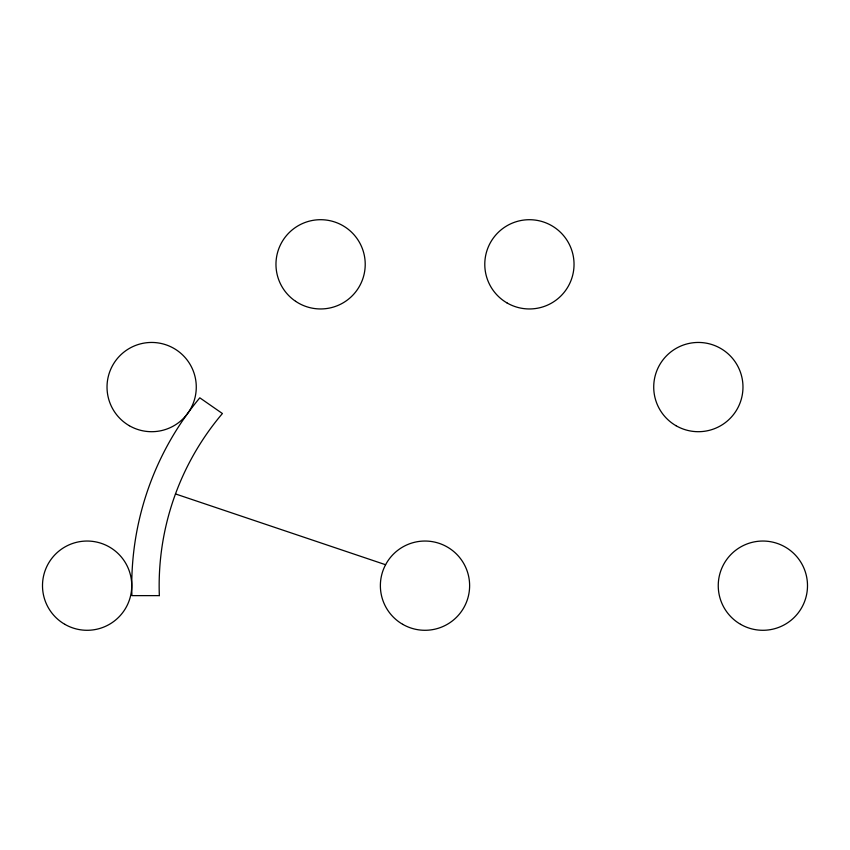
<?xml version="1.0" encoding="UTF-8"?>
<svg xmlns="http://www.w3.org/2000/svg" width="850" height="850" viewBox="0 0 850 850"><rect width="100%" height="100%" fill="white"/><g stroke="black" fill="none" stroke-linecap="round" stroke-linejoin="round"><path stroke-width="1.27" d="M175.482 493.935L385.592 564.729M159.343 595.627L131.92 595.627A293.25 293.25 0 0 1 199.814 397.821L222.413 413.525A265.848 265.848 0 0 0 159.343 595.627M402.688 624.314A44.625 44.625 0 0 0 469.625 585.671A44.625 44.625 0 0 0 402.688 547.018A44.625 44.625 0 0 0 402.688 624.314M740.562 624.314A44.625 44.625 0 0 0 807.5 585.671A44.625 44.625 0 0 0 740.562 547.018A44.625 44.625 0 0 0 740.562 624.314M676.037 425.723A44.625 44.625 0 0 0 742.974 387.069A44.625 44.625 0 0 0 676.037 348.426A44.625 44.625 0 0 0 676.037 425.723M507.099 302.983A44.625 44.625 0 0 0 574.037 264.329A44.625 44.625 0 0 0 507.099 225.686A44.625 44.625 0 0 0 507.099 302.983M295.577 301.283A44.625 44.625 0 0 0 365.107 267.516A44.625 44.625 0 0 0 301.091 224.188A44.625 44.625 0 0 0 295.577 301.283M129.338 425.723A44.625 44.625 0 0 0 196.276 387.069A44.625 44.625 0 0 0 129.338 348.426A44.625 44.625 0 0 0 129.338 425.723M64.812 624.314A44.625 44.625 0 0 0 131.75 585.671A44.625 44.625 0 0 0 64.812 547.018A44.625 44.625 0 0 0 64.812 624.314"/></g></svg>
